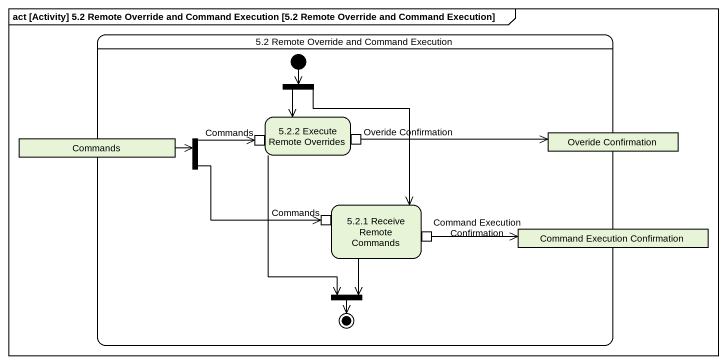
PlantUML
@startuml
mainframe act [Activity] 5.2 Remote Override and Command Execution [5.2 Remote Override and Command Execution]
hide empty description
state "5.2 Remote Override and Command Execution" as s5_2_Remote_Override_and {
  state fork1 <<fork>>
  state "5.2.2 Execute Remote Overrides" as s5_2_2_Execute_Remote {
    state "Commands" as Commands_2 <<inputPin>>
    state "Overide Confirmation" as Overide_Confirmation <<outputPin>>
  }
  state Commands <<object>>
  state fork2 <<fork>>
  state "Overide Confirmation" as Overide_Confirmation_2 <<object>>
  state "5.2.1 Receive Remote Commands" as s5_2_1_Receive_Remote {
    state "Commands" as Commands_3 <<inputPin>>
    state "Command Execution Confirmation" as Command_Execution <<outputPin>>
  }
  state "Command Execution Confirmation" as Command_Execution_2 <<object>>
  state fork3 <<join>>
  [*] --> fork1
  fork3 --> [*]
}
fork1 --> s5_2_2_Execute_Remote
fork1 --> s5_2_1_Receive_Remote
s5_2_2_Execute_Remote --> fork3
Commands -right-> fork2
fork2 -right-> Commands_2
fork2 -right-> Commands_3
Overide_Confirmation -right-> Overide_Confirmation_2
s5_2_1_Receive_Remote --> fork3
Command_Execution -right-> Command_Execution_2
@enduml
